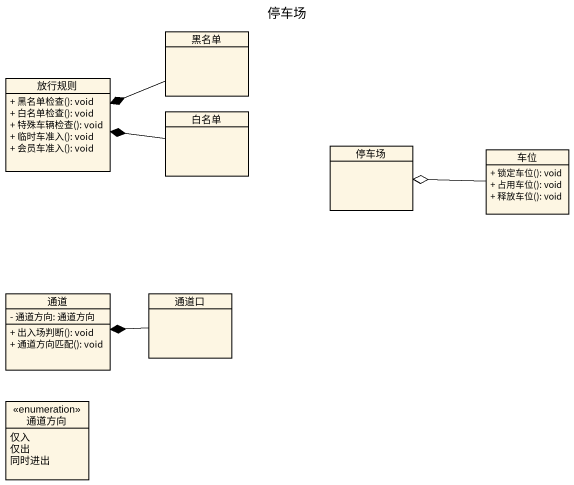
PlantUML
@startuml
title 停车场
hide circle
hide empty members
skinparam classAttributeIconSize 0
class 黑名单
class 放行规则 {
  + 黑名单检查(): void
  + 白名单检查(): void
  + 特殊车辆检查(): void
  + 临时车准入(): void
  + 会员车准入(): void
}
class 白名单
class 停车场
class 车位 {
  + 锁定车位(): void
  + 占用车位(): void
  + 释放车位(): void
}
class 通道 {
  - 通道方向: 通道方向
  + 出入场判断(): void
  + 通道方向匹配(): void
}
class 通道口
enum 通道方向 {
  仅入
  仅出
  同时进出
}
黑名单 -left-* 放行规则
白名单 -left-* 放行规则
车位 -left-o 停车场
通道口 -left-* 通道
@enduml
